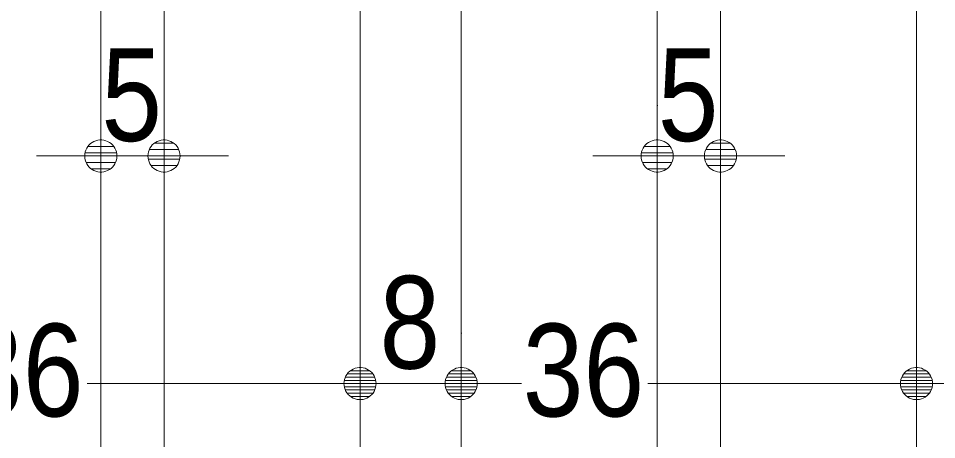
# Model space of a CAD drawing. Units: millimetres, scale not verified. Extents: x -6062 to 6062, y -3045 to 3045.
# Drawn here: x 869.6 to 1232.7, y 498.1 to 664.7 of the extents above; entities that cross this region are included whole.
import ezdxf
from ezdxf.enums import TextEntityAlignment as Align

# ---------------------------------------------------------------- set-up
doc = ezdxf.new("R2010")
doc.units = ezdxf.units.MM
doc.header["$LTSCALE"] = 20
for name, color, linetype, lineweight in [('0-0_2寸法-1', 7, 'Continuous', 9), ('0-1_0', 7, 'Continuous', 9), ('0-4_3一般', 7, 'Continuous', 9)]:
    doc.layers.add(name, color=color, linetype=linetype, lineweight=lineweight)
doc.styles.add('ＭＳ Ｐゴシック', font='')
doc.styles.get('ＭＳ Ｐゴシック').set_extended_font_data('MS PGothic')

# ---------------------------------------------------------------- blocks, each defined once
blk = doc.blocks.new('グループ-72')
at = {"layer": '0-4_3一般'}
blk.add_line((55843.7, 17304.9), (55843.7, -36700), dxfattribs=at)
blk.add_lwpolyline([(54293.7, -34100), (54293.7, 14504.9), (53793.7, 14504.9), (53793.7, -34100)], close=True, dxfattribs=at)
blk = doc.blocks.new('グループ-83')
at = {"layer": '0-4_3一般'}
for p, q in [((58193.7, 14704.9), (58193.7, -34100)), ((58693.7, -34100), (58693.7, 14704.9))]:
    blk.add_line(p, q, dxfattribs=at)
blk.add_lwpolyline([(60243.7, 17304.9), (60243.7, -36700), (56643.7, -36700), (56643.7, 17304.9)], close=True, dxfattribs=at)
blk = doc.blocks.new('グループ-94')
at = {"layer": '0-4_3一般'}
for name in ['グループ-72', 'グループ-83']:
    blk.add_blockref(name, (0, 0), dxfattribs=at)
blk = doc.blocks.new('グループ-97')
at = {"layer": '0-4_3一般'}
blk.add_blockref('グループ-94', (0, 0), dxfattribs=at)
blk = doc.blocks.new('_Dot')
at = {"layer": '0-1_0'}
for p, q in [((7.99, 6), (-7.99, 6)), ((-10, 0), (-20, 0)), ((9.78, 2), (-9.78, 2)), ((9.16, -3.98), (-9.16, -3.98)), ((6, -7.98), (-6, -7.98))]:
    blk.add_line(p, q, dxfattribs=at)
for points in [[(10, 0), (9.92, 1.25), (9.69, 2.49), (9.3, 3.68), (8.76, 4.82), (8.09, 5.88), (7.29, 6.85), (6.37, 7.71), (5.36, 8.44), (4.26, 9.05), (3.09, 9.51), (1.87, 9.82), (0.63, 9.98), (-0.63, 9.98), (-1.87, 9.82), (-3.09, 9.51), (-4.26, 9.05), (-5.36, 8.44), (-6.37, 7.71), (-7.29, 6.85), (-8.09, 5.88), (-8.76, 4.82), (-9.3, 3.68), (-9.69, 2.49), (-9.92, 1.25), (-10, 0), (0, 0)], [(-10, 0), (-9.92, -1.25), (-9.69, -2.49), (-9.3, -3.68), (-8.76, -4.82), (-8.09, -5.88), (-7.29, -6.85), (-6.37, -7.71), (-5.36, -8.44), (-4.26, -9.05), (-3.09, -9.51), (-1.87, -9.82), (-0.63, -9.98), (0.63, -9.98), (1.87, -9.82), (3.09, -9.51), (4.26, -9.05), (5.36, -8.44), (6.37, -7.71), (7.29, -6.85), (8.09, -5.88), (8.76, -4.82), (9.3, -3.68), (9.69, -2.49), (9.92, -1.25), (10, 0), (0, 0)]]:
    blk.add_lwpolyline(points, close=True, dxfattribs=at)

msp = doc.modelspace()

# ---------------------------------------------------------------- linework, layer by layer
at = {"layer": '0-0_2寸法-1'}
for p, q in [((902.18, 630.25), (902.38, 630.25)), ((927.18, 630.25), (927.38, 630.25)), ((1122.18, 630.25), (1122.38, 630.25)), ((1147.18, 630.25), (1147.38, 630.25)), ((889.47, 610.25), (876.76, 610.25)), ((927.18, 610.25), (902.18, 610.25)), ((939.9, 610.25), (952.61, 610.25)), ((1109.47, 610.25), (1096.76, 610.25)), ((1147.18, 610.25), (1122.18, 610.25)), ((1159.9, 610.25), (1172.61, 610.25)), ((1004.68, 524.06), (1004.68, 540.25)), ((1004.68, 540.25), (1004.88, 540.25)), ((1044.68, 540.25), (1044.88, 540.25)), ((1044.68, 540.25), (1044.88, 540.25)), ((1224.68, 540.25), (1224.88, 540.25)), ((1224.68, 540.25), (1224.88, 540.25)), ((991.97, 520.25), (896.83, 520.25)), ((1017.4, 520.25), (1031.97, 520.25)), ((1057.4, 520.25), (1068.53, 520.25)), ((1211.97, 520.25), (1118.47, 520.25))]:
    msp.add_line(p, q, dxfattribs=at)

# ---------------------------------------------------------------- block references
at = {"layer": '0-0_2寸法-1', "xscale": 0.6356201, "yscale": 0.6356201}
for p in [(902.18, 610.25), (1122.18, 610.25), (1004.68, 520.25), (1044.68, 520.25), (1224.68, 520.25)]:
    msp.add_blockref('_Dot', p, dxfattribs=at)
at = {"layer": '0-0_2寸法-1', "xscale": 0.6356201, "yscale": 0.6356201, "rotation": 180}
for p in [(927.18, 610.25), (1147.18, 610.25), (1004.68, 520.25), (1044.68, 520.25), (1224.68, 520.25)]:
    msp.add_blockref('_Dot', p, dxfattribs=at)
at = {"layer": '0-4_3一般', "xscale": 0.05, "yscale": 0.05}
msp.add_blockref('グループ-97', (-1787.5, 0), dxfattribs=at)

# ---------------------------------------------------------------- texts
at = {"layer": '0-0_2寸法-1', "style": 'ＭＳ Ｐゴシック', "width": 0.9}
for s, p in [('5', (902.39, 605.19)), ('5', (1122.39, 605.19)), ('8', (1012.39, 515.19)), ('36', (847.37, 496.28)), ('36', (1069.01, 496.28))]:
    msp.add_text(s, height=36.66, dxfattribs=at).set_placement(p, align=Align.BOTTOM_LEFT)

doc.saveas('drawing.dxf')
